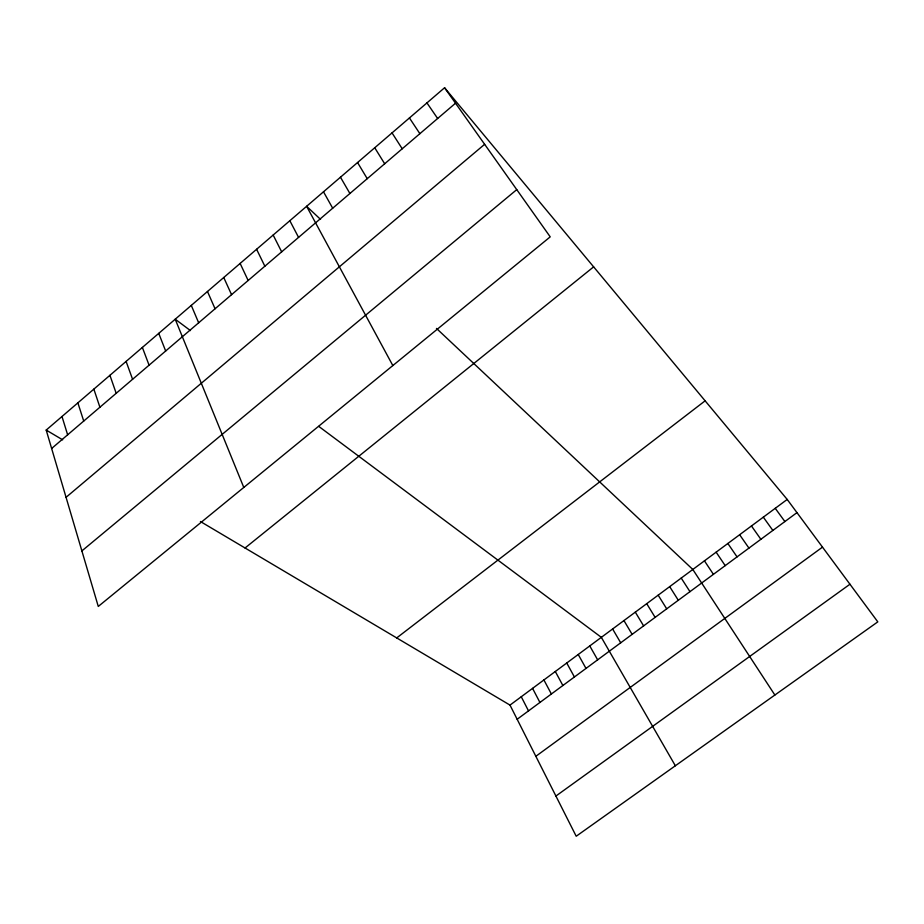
<?xml version="1.0" encoding="UTF-8"?>
<svg xmlns="http://www.w3.org/2000/svg" width="924" height="924" viewBox="0 0 924 924"><rect width="100%" height="100%" fill="white"/><g stroke="black" fill="none" stroke-linecap="round" stroke-linejoin="round"><path stroke-width="1.39" d="M444.571 87.757L550.219 236.856L98.279 606.444L46.2 430.076L444.571 87.757L787.202 499.445L877.8 621.864L576.206 836.243L510.002 705.104L200.427 521.529M51.64 448.487L455.52 103.211M66.054 497.32L484.638 144.306M81.878 550.923L516.759 189.628M245.056 547.99L593.635 266.863M396.708 637.93L705.128 400.82M510.002 705.104L787.202 499.445M517.151 719.276L796.962 512.635M535.851 756.294L822.499 547.135M555.913 796.038L849.953 584.234M46.2 430.076L62.659 439.836M190.46 330.596L175.213 319.207L243.786 487.445M318.792 426.403L601.339 637.341L675.352 765.765M320.547 219.392L306.618 206.295L392.839 365.569M436.474 328.424L692.815 569.473L774.866 695.033M775.248 508.316L784.88 521.552M763.328 517.163L772.857 530.445M751.455 525.964L760.868 539.293M739.639 534.742L748.937 548.105M426.946 102.899L437.641 118.491M727.858 543.474L737.04 556.883M716.135 552.171L725.201 565.627M704.446 560.845L713.409 574.335M409.436 117.937L419.866 133.68M681.219 578.077L689.962 591.66M392.042 132.894L402.217 148.776M669.681 586.636L678.308 600.265M658.177 595.171L666.701 608.835M374.74 147.759L384.673 163.767M646.719 603.672L655.139 617.382M635.308 612.138L643.612 625.883M357.553 162.532L367.232 178.678M623.943 620.57L632.143 634.361M612.612 628.967L620.709 642.804M340.471 177.212L349.907 193.497M589.766 645.934L597.643 659.828M323.492 191.799L332.686 208.212M578.228 654.481L586.012 668.422M566.747 663.005L574.416 676.992M555.312 671.494L562.878 685.516M543.913 679.949L551.374 694.005M289.836 220.709L298.567 237.387M532.571 688.368L539.928 702.459M521.263 696.754L528.516 710.891M273.169 235.043L281.658 251.836M256.595 249.284L264.853 266.204M240.125 263.432L248.152 280.48M223.747 277.5L231.554 294.675M207.473 291.487L215.061 308.778M191.291 305.394L198.66 322.799M158.743 333.368L165.662 351.005M142.377 347.436L149.076 365.188M126.103 361.411L132.582 379.29M109.921 375.306L116.193 393.301M93.855 389.131L99.907 407.218M77.87 402.852L83.726 421.067M61.989 416.505L67.637 434.823"/></g></svg>
